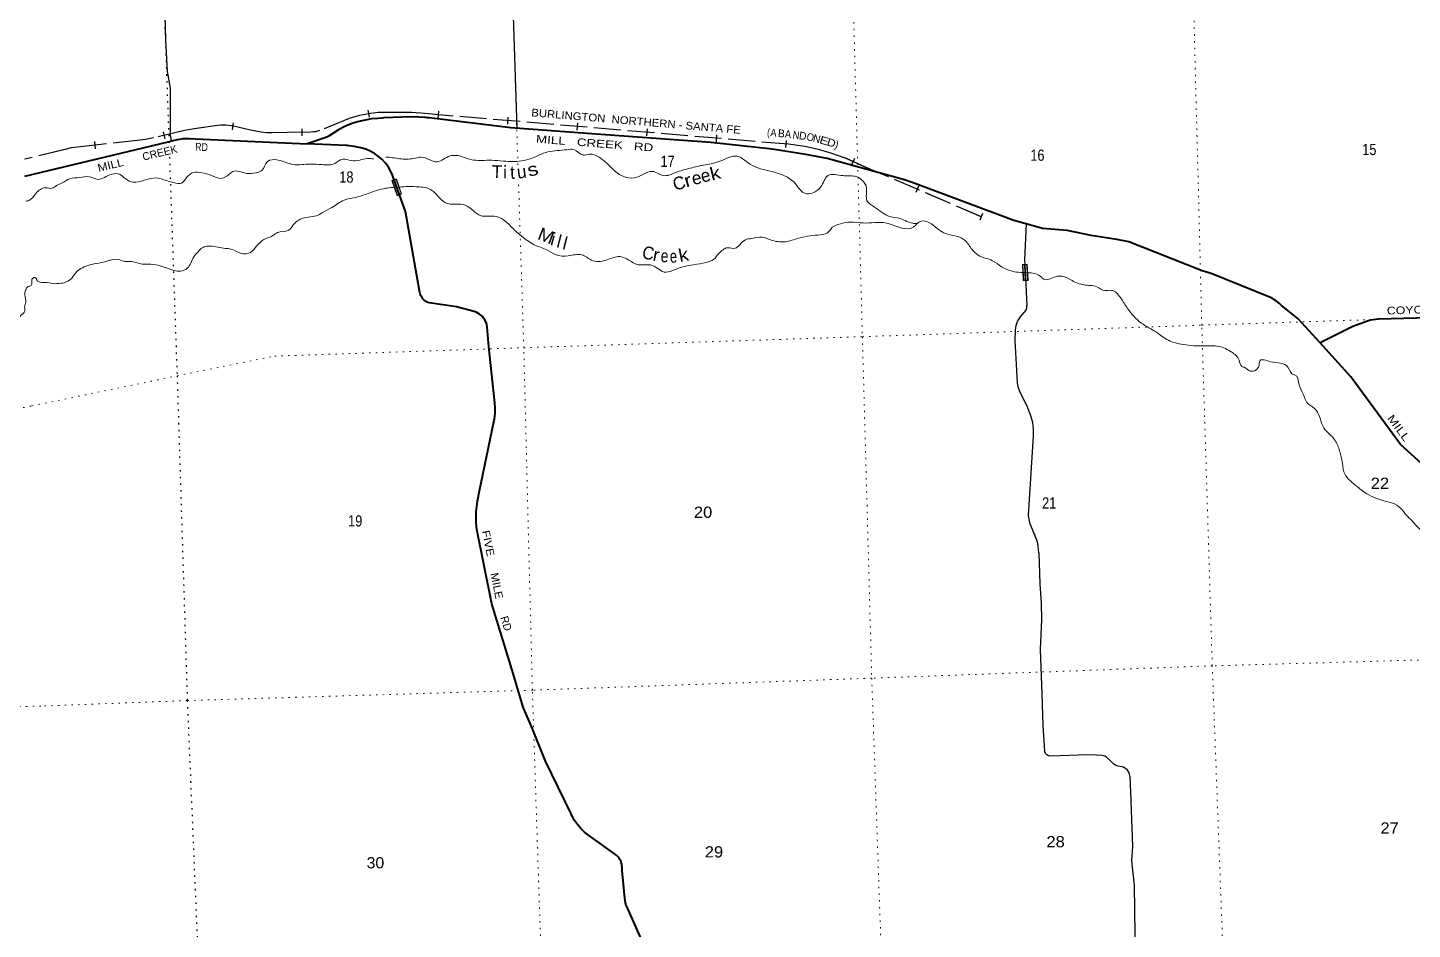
# Model space of a CAD drawing. Header units: feet. Extents: x 505285 to 763886, y -543582 to -353855.
# Drawn here: x 699334 to 720913, y -518662 to -504605 of the extents above; entities that cross this region are included whole.
import ezdxf
from ezdxf.enums import TextEntityAlignment as Align

# ---------------------------------------------------------------- set-up
doc = ezdxf.new("R2010")
doc.units = ezdxf.units.FT
doc.header["$LTSCALE"] = 70
doc.linetypes.add('DOTTED', pattern=[1.5, 0.3, -1.2])
doc.linetypes.add('LONG_DASHED', pattern=[7.5, 6, -1.5])
for name, color, linetype, lineweight in [('26', 7, 'Continuous', 40), ('27', 7, 'Continuous', 13), ('29', 7, 'Continuous', 25), ('31', 7, 'Continuous', 13), ('39', 7, 'Continuous', 13), ('6', 7, 'DOTTED', 25), ('61', 7, 'Continuous', 13), ('63', 7, 'Continuous', 25), ('7', 7, 'DOTTED', 13)]:
    doc.layers.add(name, color=color, linetype=linetype, lineweight=lineweight)
doc.layers.add('41', color=7, linetype='Continuous')

msp = doc.modelspace()

# ---------------------------------------------------------------- linework, layer by layer
at = {"layer": '26'}
for points in [[(719469.93, -509515.11), (719129, -509139.05), (718875, -508935.05), (718874.84, -508934.86), (718844.58, -508904.12), (718811.27, -508876.71), (718775.28, -508852.93), (718752, -508840.84), (718727, -508824.05), (718702, -508813.92), (717777, -508439.05), (717637, -508394.05), (716496, -507946.05), (716306, -507905.05), (715906, -507845.05), (715534, -507765.05), (715147, -507737.05), (714854, -507653.05), (714704, -507610.05), (713177, -507037.05), (712998.13, -506975.63), (711795, -506642.05), (711462, -506581.05), (710934, -506501.05), (709980, -506396.05), (708052, -506255.05), (706865, -506166.05), (705589, -506009.87), (705564, -506009.05), (705539, -506007.92), (705524.02, -506003.29), (705426.84, -505998.55), (705302.73, -505997.21), (704882, -506013.11), (704860.53, -506013.92), (704791.35, -506019.51), (704692.65, -506028.47), (704517.71, -506061.75), (704422.55, -506087.2), (704347.2, -506113.13), (704276.33, -506143.96), (704178.13, -506196.36), (704016, -506302.05), (703961.96, -506323.94), (703737, -506398.74), (703690.08, -506414.34)], [(699290.5, -506920.21), (701523, -506387.05), (701580.18, -506367.83), (701670.46, -506345.94), (701762.52, -506333.61), (701855.38, -506330.97), (701948, -506338.05), (703690.08, -506414.34)], [(705125.67, -507209.2), (705020.81, -506902.54), (704989.1, -506834.93), (704950.49, -506771.01), (704905.42, -506711.48), (704854.37, -506656.98), (704797.9, -506608.11), (704736.64, -506565.42), (704671.25, -506529.36), (704602.44, -506500.34), (704600, -506499.51), (704560.49, -506486.14), (704550, -506483.84), (704421.8, -506455.73), (704344, -506445.38), (704317.04, -506441.79), (704294, -506440.78), (703690.08, -506414.34)], [(709143, -519373.05), (708676.19, -518318.97), (708662.02, -518286.09), (708650.88, -518250.58), (708643.5, -518214.1), (708639.99, -518177.05), (708599.97, -517743.05), (708596, -517700.05), (708596.05, -517696.43), (708594.84, -517670.22), (708590.89, -517644.29), (708584.26, -517618.91), (708575.01, -517594.36), (708563.25, -517570.92), (708549.1, -517548.83), (708532.72, -517528.34), (708514.28, -517509.68), (708494, -517493.05), (708075, -517192.66), (708011.65, -517144.71), (707953.66, -517090.41), (707901.67, -517030.35), (707856.23, -516965.17), (707817.86, -516895.61), (707803, -516863.05), (707405, -516038.05), (707203, -515535.05), (707053, -515201.05), (706897, -514673.05), (706568, -513585.05), (706335.48, -512430.16), (706325.12, -512317.42), (706324.57, -512152.52), (706341.26, -511988.46), (706375, -511827.05), (706598.74, -510748), (706608.46, -510701.63), (706618.69, -510619.75), (706620.31, -510537.24), (706613.29, -510455.02), (706520, -509582.05), (706495.27, -509268.19), (706490.03, -509240.02), (706481.58, -509211.29), (706470.16, -509183.6), (706455.92, -509157.26), (706439, -509132.55), (706419.58, -509109.75), (706397.9, -509089.1), (706374.17, -509070.83), (706348.66, -509055.14), (706321.65, -509042.2), (706293.44, -509032.16), (706016, -508958.05), (705591, -508894.77), (705570.54, -508891.73), (705541, -508874.32), (705526.67, -508864.17), (705509.17, -508848.78), (705493.38, -508831.65), (705479.46, -508812.96), (705467.57, -508792.92), (705457.84, -508771.75), (705452.53, -508756.05), (705447.15, -508735.45), (705441.87, -508706.05), (705220, -507470.05), (705125.67, -507209.2)], [(719469.93, -509515.11), (719489, -509505.65), (719986, -509259.05), (720213, -509175.28), (720245.55, -509163.26), (720263, -509160.79), (720388, -509143.05), (722945, -509074.72)], [(724852.05, -515847.87), (724848.69, -515837.07), (724765, -515568.05), (724700, -515444.05), (724243, -514415.05), (724236.11, -514397.92), (724199.33, -514321.02), (724154.71, -514248.39), (724102.75, -514180.82), (724044, -514119.05), (723647, -513771.05), (723110, -513248.05), (722288, -512416.05), (722118, -512301.54), (722075.2, -512272.71), (722068, -512268.13), (721973.61, -512208.04), (721829, -512097.21), (721818.41, -512089.09), (721779, -512053.42), (720728, -511102.05), (719954, -510049.05), (719469.93, -509515.11)]]:
    msp.add_lwpolyline(points, dxfattribs=at)
at = {"layer": '29'}
for points in [[(706624, -496503.05), (706699, -498927.05), (706816, -502431.05), (706857, -503142.05), (706954.82, -506172.07)], [(701333.78, -500796.31), (701342, -501021.05), (701382, -501598.05), (701435, -502505.05), (701454, -503833.05), (701483, -504795.05), (701506, -505288.05), (701555, -505547.05), (701556, -506282.05), (701571, -506362.05)], [(714895, -507665.05), (714870, -508226.05), (714873.29, -508296.99)], [(714884.82, -508545.15), (714873.29, -508296.99), (714907.07, -508936.1)], [(714797.23, -510278.94), (714768.02, -510203.18), (714758.27, -510138.23), (714724.75, -509484.51), (714726.91, -509320), (714737.73, -509246.4), (714761.53, -509183.62), (714802.63, -509120.85), (714893.5, -509008.29), (714906.48, -508973.65), (714907.07, -508936.1)], [(715094.29, -512794.13), (715083.88, -512688.19), (715069.83, -512621.09), (714957.33, -512339.68), (714941.09, -512274.74), (714931.36, -512205.48), (715009.25, -510975.96), (715009.24, -510863.39), (714996.27, -510759.49), (714961.64, -510640.44), (714914.06, -510521.38), (714797.23, -510278.94)], [(715094.29, -512794.13), (715109, -513275.05), (715127, -513576.05), (715136, -513830.05), (715115, -514299.05), (715137, -514988.05), (715154, -515486.05), (715180.61, -515882.76)], [(716509, -516281.05), (716503.13, -516237.12), (716494.47, -516212.22), (716471.76, -516183), (716444.71, -516155.94), (716418.75, -516139.71), (716390.63, -516129.97), (716325.72, -516119.14), (716287.86, -516105.07), (716260.82, -516086.67), (716215.38, -516039.05), (716146.15, -515980.61), (716121.27, -515964.37), (716101.8, -515956.79), (716081.25, -515952.47), (715983.89, -515948.14), (715845.43, -515941.64), (715276.43, -515963.29), (715243.44, -515957.87), (715215.85, -515943.81), (715194.22, -515920), (715180.61, -515882.76)], [(716509, -516281.05), (716522, -516526.05), (716550, -517363.05), (716538, -517595.05), (716576, -517981.05), (716587, -518743.05), (716612, -519286.05), (716631, -519605.05), (716660.39, -519877.8)]]:
    msp.add_lwpolyline(points, dxfattribs=at)
msp.add_arc((715861.24, -512078.44), 939.42, 205.41709, 207.7647, dxfattribs=at)
at = {"layer": '31'}
for p, q in [((714911.38, -508294.38), (714924.52, -508544.04)), ((714924.52, -508544.04), (714849.63, -508547.98))]:
    msp.add_line(p, q, dxfattribs=at)
msp.add_lwpolyline([(714849.63, -508547.98), (714836.49, -508298.33), (714911.38, -508294.38)], dxfattribs=at)
msp.add_lwpolyline([(714844.89, -508305.89), (714903.81, -508302.78), (714916.11, -508536.47), (714857.19, -508539.57)], close=True, dxfattribs=at)
at = {"layer": '39'}
for points in [[(719149.74, -503085.8), (719303, -503052.05), (719532, -503020.05), (719716, -502991.05), (720005, -502990.05), (720647, -502921.05), (720806, -502936.05), (721143, -502924.05), (721386, -502924.05), (721559, -502975.05), (721731, -503051.05), (721998, -503261.05), (722169, -503437.05), (722314, -503601.05), (722441, -503743.05), (722568, -503914.05), (722864, -504167.05), (723103, -504320.05), (723359, -504490.05), (723686, -504641.05), (724074, -504741.05), (724295, -504763.05), (724359.59, -504752.69)], [(699302.14, -507311.87), (699353, -507299.05), (699462, -507189.05), (699613, -507102.05), (699712, -507108.05), (699783, -507067.05), (699873, -507023.05), (699990, -506959.05), (700143, -506941.05), (700291, -506928.05), (700426, -506970.05), (700530, -506940.05), (700644, -506888.05), (700765, -506890.05), (700864, -506964.05), (700975, -507013.05), (701150, -506984.05), (701334, -506948.05), (701495, -506988.05), (701608, -507020.05), (701731, -507030.05), (701810, -506942.05), (701917, -506864.05), (702046, -506868.05), (702197, -506908.05), (702352, -506955.05), (702474, -506889.05), (702529, -506848.05), (702741, -506876.05), (702893, -506868.05), (702985, -506830.05), (703067, -506694.05), (703237, -506669.05), (703471, -506738.05), (703740, -506731.05), (703919, -506740.05), (704118, -506721.05), (704243, -506654.05), (704378, -506676.05), (704511, -506668.05), (704625, -506646.05), (704723.74, -506652.18)], [(704914.04, -506623.59), (704940, -506624.05), (705157, -506651.05), (705376, -506639.05), (705464, -506624.05), (705714, -506696.05), (705920, -506604.05), (706106, -506617.05), (706254, -506664.05), (706523, -506672.05), (706873, -506692.05), (707183, -506643.05), (707439, -506542.05), (707734, -506507.05), (707846, -506505.05), (707990, -506591.05), (708084, -506577.05), (708260, -506638.05), (708366, -506723.05), (708519, -506869.05), (708662, -506939.05), (708825, -506936.05), (709072, -506845.05), (709244, -506911.05), (709432, -506865.05), (709658, -506795.05), (709898, -506743.05), (710134, -506683.05), (710384, -506608.05), (710591, -506733.05), (710930, -506848.05), (711106, -506905.05), (711278, -507015.05), (711446, -507187.05), (711691, -507090.05), (711807, -506911.05), (712036, -506912.05), (712255, -506930.05), (712406, -507102.05), (712414, -507301.05), (712532, -507401.05), (712771, -507549.05), (712930, -507579.05), (713035, -507625.05), (713126, -507654.05), (713206.13, -507656.03)], [(699343.32, -508639.04), (699387, -508622.05), (699400, -508581.05), (699407, -508517.05), (699455, -508501.05), (699479, -508546.05), (699526, -508573.05), (699608, -508576.05), (699728, -508594.05), (699852, -508590.05), (699950, -508564.05), (700026, -508503.05), (700097, -508408.05), (700187, -508349.05), (700300, -508303.05), (700396, -508283.05), (700584, -508241.05), (700746, -508217.05), (700847, -508250.05), (700956, -508252.05), (701118, -508290.05), (701216, -508291.05), (701368, -508308.05), (701492, -508349.05), (701610, -508391.05), (701715, -508400.05), (701820, -508356.05), (701877, -508274.05), (701922, -508180.05), (701984, -508103.05), (702066, -508030.05), (702147, -508011.05), (702384, -508043.05), (702517, -508061.05), (702662, -508124.05), (702806, -508109.05), (702901, -508011.05), (703016, -507907.05), (703155, -507846.05), (703229, -507797.05), (703395, -507767.05), (703471, -507680.05), (703620, -507576.05), (703859, -507526.05), (703940, -507479.05), (704076, -507408.05), (704265, -507295.05), (704435, -507253.05), (704653, -507185.05), (704878, -507115.05), (705122.8, -507090.9)], [(705120.65, -507091.21), (705163, -507087.05), (705416, -507086.05), (705610, -507127.05), (705732, -507236.05), (705844, -507334.05), (706012, -507358.05), (706153, -507371.05), (706274, -507455.05), (706400, -507537.05), (706603, -507544.05), (706750, -507601.05), (706893, -507733.05), (707036, -507860.05), (707227, -507988.05), (707423, -508069.05), (707568, -508145.05), (707758, -508162.05), (707970, -508147.05), (708122, -508228.05), (708339, -508234.05), (708538, -508173.05), (708715, -508235.05), (708825, -508295.05), (708918, -508304.05), (709039, -508304.05), (709155, -508360.05), (709251, -508415.05), (709385, -508392.05), (709550, -508332.05), (709716, -508302.05), (709905, -508265.05), (710024, -508217.05), (710104, -508124.05), (710170, -508066.05), (710239, -508035.05), (710360, -508045.05), (710431, -507990.05), (710520, -507913.05), (710618, -507891.05), (710778, -507872.05), (710910, -507913.05), (711138, -507943.05), (711344, -507888.05), (711533, -507849.05), (711685, -507834.05), (711793, -507808.05), (711872, -507713.05)], [(711872, -507713.05), (711999, -507662.05), (712155, -507635.05), (712354, -507650.05), (712535, -507643.05), (712716, -507651.05), (712956, -507729.05), (713132, -507717.05), (713256, -507622.05), (713387, -507646.05), (713505, -507734.05), (713614, -507804.05), (713806, -507856.05), (713943, -507925.05), (714053, -508064.05), (714146, -508151.05), (714372, -508239.05), (714508, -508331.05), (714641, -508393.05), (714918.52, -508425.41)], [(714918.52, -508425.41), (715114, -508478.05), (715168, -508525.05), (715353, -508488.05), (715451, -508479.05), (715609, -508549.05), (715794, -508615.05), (715994, -508646.05), (716122, -508704.05), (716227, -508700.05), (716365, -508814.05), (716475, -508981.05), (716688, -509210.05), (716924, -509354.05), (717111, -509478.05), (717341, -509546.05), (717671, -509567.05), (717894, -509573.05), (718098, -509664.05), (718213, -509787.05), (718257, -509886.05), (718304, -509904.05), (718386, -509959.05), (718514, -509899.05), (718541, -509793.05), (718702, -509812.05), (718973, -509899.05), (719069, -510016.05), (719079, -510017.05), (719151, -510175.05), (719214, -510320.05), (719269, -510446.05), (719388, -510540.05), (719467, -510668.05), (719533, -510842.05), (719617, -510936.05), (719711, -511041.05), (719779, -511205.05), (719823, -511394.05), (719864, -511571.05), (719933, -511657.05), (720057, -511765.05), (720224, -511884.05), (720529, -511996.05), (720670, -512047.05), (720778, -512154.05), (720945, -512334.05), (721105, -512499.05), (721235, -512603.05), (721393, -512692.05), (721522, -512702.05), (721638, -512697.05), (721804, -512770.05), (721960, -512881.05), (722101, -512992.05), (722175, -513114.05), (722245, -513266.05), (722300, -513359.05), (722360, -513465.05), (722423, -513495.05), (722507, -513476.05), (722634, -513439.05), (722763, -513509.05), (722870, -513618.05), (723007, -513687.05), (723105, -513812.05), (723226, -513995.05), (723294, -514169.05), (723365, -514367.05), (723439, -514525.05), (723561, -514609.05), (723665, -514660.05), (723759, -514827.05), (723806, -514962.05), (723944, -515188.05), (724064, -515358.05), (724097, -515423.05)], [(693886.03, -510792.68), (693914.13, -510794.43), (693982.27, -510787.78), (694058.25, -510763.02), (694100.33, -510758.63), (694222.41, -510729.43), (694356.43, -510690.1), (694468.45, -510656.99), (694588.5, -510625.8), (694748.7, -510598.26), (694848.67, -510563.25), (694978.62, -510517.94), (695108.65, -510480.66), (695226.66, -510445.48), (695362.42, -510376.06), (695370.37, -510367.96), (695478.18, -510314.84), (695618.08, -510259.42), (695769.88, -510189.84), (695889.58, -510120.57), (695931.59, -510108.15), (696043.33, -510044.96), (696185.25, -509991.53), (696295.06, -509936.39), (696414.78, -509869.11), (696528.44, -509795.89), (696690.1, -509708.18), (696812, -509658.94), (696931.78, -509597.68), (697075.7, -509544.23), (697089.72, -509542.09), (697205.8, -509514.95), (697339.9, -509483.65), (697440.02, -509464.68), (697484.14, -509464.27), (697636.45, -509450.85), (697760.62, -509431.66), (697922.84, -509406.11), (698069.16, -509394.73), (698183.45, -509391.68), (698231.66, -509399.25), (698303.95, -509408.62), (698352.37, -509440.24), (698394.87, -509481.97), (698457.44, -509525.5), (698465.5, -509529.43), (698493.69, -509541.21), (698577.94, -509542.43), (698614.02, -509540.1), (698643.95, -509523.79), (698684.01, -509517.4), (698728.13, -509517), (698790.16, -509500.38), (698808.14, -509492.2), (698817.91, -509464.04), (698779.53, -509434.32), (698767.32, -509414.37), (698762.89, -509368.3), (698798.51, -509315.85), (698836.45, -509297.45), (698906.58, -509290.79), (698916.62, -509290.69), (699020.85, -509283.73), (699082.78, -509257.09), (699108.67, -509236.8), (699124.48, -509210.59), (699168.27, -509174.09), (699211.83, -509111.53), (699277.4, -509044.77), (699287.27, -509026.63), (699288.97, -508992.53), (699284.7, -508964.5), (699305.9, -508870.07), (699301.6, -508838.03), (699298.36, -508701.71), (699302.3, -508693.66), (699316.03, -508659.44), (699343.32, -508639.04)]]:
    msp.add_spline(points, degree=3, dxfattribs=at)
at = {"layer": '6'}
for points in [[(701226.56, -492855.46), (701273.79, -493896.32), (701355.78, -499184.04), (701468.63, -504492.76), (701535.92, -506423.42)], [(701542.92, -506624.2), (701661.75, -510033.49), (701820.45, -515095.74), (702043.2, -520444.76), (702189.83, -525742.26), (702350.42, -531095.46), (702487.77, -536415.36), (702562.96, -538265.24)]]:
    msp.add_lwpolyline(points, dxfattribs=at)
at = {"layer": '61'}
for p, q in [((705079.9, -506963.27), (705161.84, -507199.46)), ((705161.84, -507199.46), (705090.99, -507224.05))]:
    msp.add_line(p, q, dxfattribs=at)
for points in [[(705090.99, -507224.05), (705009.04, -506987.86), (705079.9, -506963.27)], [(705019.21, -506992.79), (705074.96, -506973.44), (705019.21, -506992.79)]]:
    msp.add_lwpolyline(points, dxfattribs=at)
msp.add_lwpolyline([(705019.21, -506992.79), (705074.96, -506973.44), (705151.66, -507194.52), (705095.92, -507213.87)], close=True, dxfattribs=at)
at = {"layer": '63'}
for p, q in [((704635.03, -505893.33), (704657.26, -506001.68)), ((705734.39, -505908.19), (705725.1, -506018.41)), ((706818.39, -505999.51), (706809.1, -506109.73)), ((701444.24, -506231.01), (701469.18, -506338.77)), ((702534.74, -506086.59), (702519.44, -506196.14)), ((703604.58, -506180.15), (703606.06, -506290.75)), ((707902.39, -506090.83), (707893.1, -506201.05)), ((708986.39, -506182.15), (708977.1, -506292.37)), ((700374.04, -506381.92), (700386.17, -506491.86)), ((710070.39, -506273.47), (710061.1, -506383.69)), ((711154.39, -506364.8), (711145.1, -506475.01)), ((712218.56, -506642.38), (712173.51, -506743.4)), ((713216.26, -507074.04), (713172.7, -507175.71)), ((714216.18, -507502.48), (714172.61, -507604.15))]:
    msp.add_line(p, q, dxfattribs=at)
at = {"layer": '63', "linetype": 'LONG_DASHED', "lineweight": 13}
msp.add_lwpolyline([(714197.3, -507549.33), (712435.94, -506794.63), (712092.53, -506641.46), (711835.04, -506554.13), (711660.48, -506501.74), (711446.63, -506453.7), (711193.51, -506418.77), (705635.74, -505950.56), (705458.99, -505933.1), (705312.94, -505921.43), (705122.97, -505922.1), (704898.93, -505921.81), (704793.54, -505925.62), (704675.69, -505936.54), (704505.47, -505971.47), (704343.98, -506019.51), (703879.19, -506205.91), (703831.18, -506216.83), (703740.76, -506228.83), (703375.53, -506233.71), (703144.94, -506241.86), (703063.1, -506238.66), (702971.45, -506227.74), (702806.16, -506199.64), (702539.39, -506138.23), (702428, -506122.68), (702343.01, -506122.94), (702253.54, -506131.68), (701930.59, -506177.52), (701776.45, -506205.93), (701295.61, -506317.25), (701168.92, -506341.81), (701083.95, -506354.36), (700154.39, -506456.97), (700012.55, -506476.62), (699914.36, -506498.46), (699285.92, -506653.46)], dxfattribs=at)
at = {"layer": '63', "linetype": 'LONG_DASHED'}
msp.add_lwpolyline([(714195.69, -507553.1), (712434.3, -506798.39), (712091.03, -506645.28), (711833.79, -506558.04), (711659.44, -506505.71), (711445.9, -506457.74), (711193.06, -506422.85), (705635.37, -505954.64), (705458.63, -505937.18), (705312.78, -505925.53), (705122.97, -505926.2), (704899, -505925.91), (704793.8, -505929.71), (704676.29, -505940.6), (704506.47, -505975.45), (704345.33, -506023.39), (703880.42, -506209.84), (703817.02, -506227.37), (703741.06, -506232.93), (703375.63, -506237.81), (703144.93, -506245.96), (703062.78, -506242.75), (702970.86, -506231.8), (702805.36, -506203.66), (702538.65, -506142.27), (702427.72, -506126.78), (702343.22, -506127.04), (702254.03, -506135.75), (701931.25, -506181.57), (701777.28, -506209.95), (701296.46, -506321.26), (701169.61, -506345.85), (701084.47, -506358.43), (700154.9, -506461.04), (700013.28, -506480.66), (699915.3, -506502.45), (699286.9, -506657.44)], dxfattribs=at)
at = {"layer": '7'}
msp.add_line((699538, -515182.05), (697702.46, -515227.17), dxfattribs=at)
for points in [[(718682.21, -537782.89), (718540.53, -535869.11), (718340.04, -530583.53), (718162.05, -525132.59), (717990.58, -519813.88), (717794.99, -514554.23), (717631.82, -509243.26), (717497.23, -503945.34), (717317.8, -498628.92), (717167.91, -493353.62), (717122.81, -492367.16)], [(706974.01, -506743.41), (706894.88, -504260.53), (706695.1, -498936.8), (706606.78, -494891.47)], [(712016.92, -499304.98), (712196.92, -504098.89), (712342.44, -509422.52), (712487.95, -514746.15), (712670.51, -520036.37), (712806.01, -523758.98)], [(707413.84, -521482.67), (707371.7, -520234.02), (707198.84, -514933.43), (707064.89, -509595.35), (706983.09, -507028.5)], [(699399.22, -510501.24), (701661.75, -510033.49), (703184.61, -509725.25), (707064.89, -509595.35), (712342.44, -509422.52), (717631.82, -509243.26), (722979.56, -509065.97), (728321.86, -508965.14), (731158.89, -508869.74)], [(694998.34, -510510.79), (695150.93, -511378.52), (699399.22, -510501.24)], [(731324.88, -514114.56), (728473.49, -514232.36), (723109.49, -514404.19), (717794.99, -514554.23), (712487.95, -514746.15), (707198.84, -514933.43), (701820.45, -515095.74), (699538, -515182.05)]]:
    msp.add_lwpolyline(points, dxfattribs=at)

# ---------------------------------------------------------------- texts
at = {"layer": '27'}
for s, rotation, p in [('CREEK', 13.432, (701137.69, -506678.67)), ('RD', 286.825, (706699.7, -513799.47))]:
    msp.add_text(s, height=120, rotation=rotation, dxfattribs=at).set_placement(p)
for s, rotation, width, p in [('RD', 357.493, 0.85, (701942.56, -506520.43)), ('MILL   CREEK   RD', 355.712, 1.3, (707252.05, -506397.88)), ('MILL', 13.432, 1.15, (700439.59, -506852.6)), ('COYOTE   RIDGE   RD', 1.899, 1.2, (720517.16, -509077.57)), ('MILL', 306.317, 1.3, (720515.2, -510694.35)), ('FIVE', 281.384, 1.15, (706412.65, -512453.91)), ('MILE', 281.384, 1.1, (706545.69, -513115.38))]:
    msp.add_text(s, height=120, rotation=rotation, dxfattribs=dict(at, width=width)).set_placement(p)
at = {"layer": '41'}
for s, rotation, p in [('T', 358.583, (706564.55, -506947.53)), ('i', 359.409, (706742.2, -506955.94)), ('t', 2.026, (706855.25, -506961.87)), ('u', 6.696, (706968.66, -506958.42)), ('e', 12.281, (709705.5, -507060.25)), ('e', 13.205, (709846.1, -507022.51)), ('C', 16.221, (709419.78, -507150.32)), ('i', 344.385, (707467.4, -507988.12)), ('l', 345.398, (707563.84, -508024.89)), ('l', 345.573, (707657, -508055.89))]:
    msp.add_text(s, height=200, rotation=rotation, dxfattribs=at).set_placement(p)
for s, rotation, width, p in [('s', 14.075, 1.25, (707145.88, -506930.87)), ('k', 14.379, 1.2, (709994.76, -506990.58)), ('r', 16.752, 1.25, (709595.08, -507096.04)), ('M', 338.634, 1.1, (707263.57, -507897.26)), ('C', 349.011, 0.95, (708897.94, -508199.03)), ('r', 348.839, 1.1, (709063.48, -508232.3)), ('e', 355.59, 0.8, (709193.75, -508256.46)), ('e', 2.593, 0.75, (709346.48, -508270.78)), ('k', 11.374, 1.15, (709497.91, -508260.39))]:
    msp.add_text(s, height=200, rotation=rotation, dxfattribs=dict(at, width=width)).set_placement(p)
at = {"layer": '63', "width": 1.1}
msp.add_text('BURLINGTON  NORTHERN - SANTA FE', height=120, rotation=355.184, dxfattribs=at).set_placement((707178.3, -505985))
at = {"layer": '63'}
for s, rotation, width, p in [('(', 355.184, 0.85, (710875.15, -506295.71)), ('A', 355.184, 0.9, (710951.89, -506302.17)), ('A', 355.184, 0.9, (711178.42, -506322.63)), ('N', 352.143, 0.9, (711300.96, -506338.26)), ('O', 347.339, 0.9, (711518.67, -506370.77)), ('E', 343.293, 1.3, (711729.37, -506423.96)), ('D', 343.293, 1.15, (711842.16, -506457.1))]:
    msp.add_text(s, height=120, rotation=rotation, dxfattribs=dict(at, width=width)).set_placement(p, align=Align.CENTER)
for s, rotation, p in [('B', 355.184, (711075.36, -506313.56)), ('D', 352.143, (711405.74, -506351)), ('N', 347.339, (711619.14, -506393.35)), (')', 341.266, (711923.05, -506486.65))]:
    msp.add_text(s, height=120, rotation=rotation, dxfattribs=at).set_placement(p, align=Align.CENTER)
at = {"layer": '7'}
for s, width, p in [('15', 0.85, (720132.45, -506591.15)), ('17', 0.85, (709196.12, -506775.16)), ('16', 0.85, (714958.94, -506680.44)), ('18', 0.85, (704189.66, -507021.02)), ('22', 1.1, (720265, -511796.29)), ('21', 0.85, (715142.76, -512101.87)), ('19', 0.85, (704327.17, -512381.11)), ('20', 1.1, (709715.9, -512247.03)), ('27', 1.1, (720416.2, -517169.77)), ('28', 1.1, (715210.54, -517382.94)), ('29', 1.1, (709885.49, -517541.93)), ('30', 1.05, (704616.27, -517711.74))]:
    msp.add_text(s, height=175, dxfattribs=dict(at, width=width)).set_placement(p)

doc.saveas('drawing.dxf')
